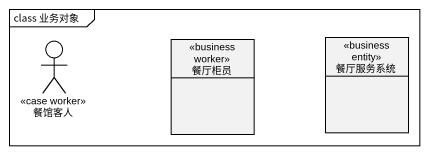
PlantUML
@startuml
mainframe class 业务对象
allowmixing
hide circle
hide empty members
actor 餐馆客人 <<case worker>>
class 餐厅柜员 <<business worker>>
class 餐厅服务系统 <<business entity>>
@enduml
